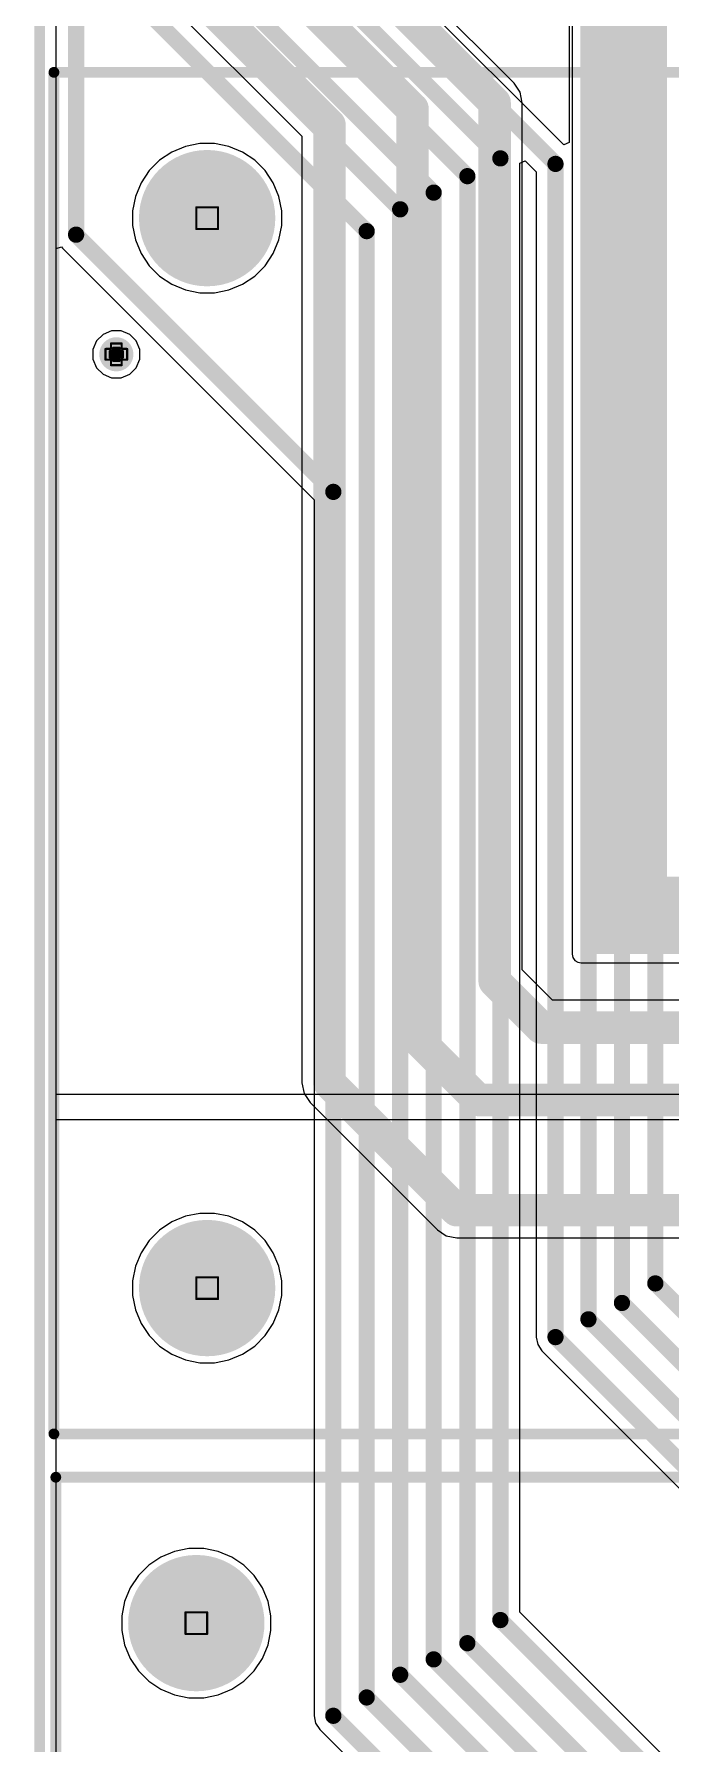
# Model space of a CAD drawing. Header units: inches. Extents: x -7 to 5163, y -3 to 5149.
# Drawn here: x -3.3 to 11.66, y 62.95 to 103.13 of the extents above; entities that cross this region are included whole.
import ezdxf

# ---------------------------------------------------------------- set-up
doc = ezdxf.new("R2010")
doc.units = ezdxf.units.IN
for name, color, linetype in [('Board Outline', 216, 'Continuous'), ('Bottom Layer', 5, 'Continuous'), ('Bottom Solder', 6, 'Continuous'), ('Drill Drawing', 1, 'Continuous'), ('GND', 76, 'Continuous'), ('Multi-Layer', 9, 'Continuous'), ('Pad Holes', 156, 'Continuous'), ('PWR', 16, 'Continuous'), ('Top Layer', 1, 'Continuous'), ('Top Overlay', 2, 'Continuous'), ('Top Solder', 216, 'Continuous'), ('Via Holes', 16, 'Continuous')]:
    doc.layers.add(name, color=color, linetype=linetype)

msp = doc.modelspace()

# ---------------------------------------------------------------- hatches: boundary and pattern name
at = {"layer": 'Bottom Layer'}
for points in [[(9.55, 81.509), (11.568, 81.509), (11.568, 114.833), (9.55, 114.833)], [(9.55, 81.509), (86.462, 81.509), (86.462, 83.333), (9.55, 83.333)]]:
    msp.add_hatch(color=5, dxfattribs=at).paths.add_polyline_path(points)
h = msp.add_hatch(color=5, dxfattribs=at)
edge = h.paths.add_edge_path()
edge.add_arc((0.762, 98.806), 1.5, 0, 360)
h = msp.add_hatch(color=5, dxfattribs=at)
edge = h.paths.add_edge_path()
edge.add_arc((-1.372, 95.606), 0.3, 0, 360)
h = msp.add_hatch(color=5, dxfattribs=at)
edge = h.paths.add_edge_path()
edge.add_arc((0.762, 73.66), 1.5, 0, 360)
h = msp.add_hatch(color=5, dxfattribs=at)
edge = h.paths.add_edge_path()
edge.add_arc((0.508, 65.786), 1.5, 0, 360)
at = {"layer": 'Bottom Solder'}
h = msp.add_hatch(color=6, dxfattribs=at)
edge = h.paths.add_edge_path()
edge.add_arc((0.762, 98.806), 1.602, 0, 360)
h = msp.add_hatch(color=6, dxfattribs=at)
edge = h.paths.add_edge_path()
edge.add_arc((-1.372, 95.606), 0.402, 0, 360)
h = msp.add_hatch(color=6, dxfattribs=at)
edge = h.paths.add_edge_path()
edge.add_arc((0.762, 73.66), 1.602, 0, 360)
h = msp.add_hatch(color=6, dxfattribs=at)
edge = h.paths.add_edge_path()
edge.add_arc((0.508, 65.786), 1.602, 0, 360)
at = {"layer": 'GND'}
h = msp.add_hatch(color=76, dxfattribs=at)
edge = h.paths.add_edge_path()
edge.add_arc((0.762, 98.806), 1.5, 0, 360)
h = msp.add_hatch(color=76, dxfattribs=at)
edge = h.paths.add_edge_path()
edge.add_arc((-1.372, 95.606), 0.3, 0, 360)
h = msp.add_hatch(color=76, dxfattribs=at)
edge = h.paths.add_edge_path()
edge.add_arc((0.762, 73.66), 1.5, 0, 360)
h = msp.add_hatch(color=76, dxfattribs=at)
edge = h.paths.add_edge_path()
edge.add_arc((0.508, 65.786), 1.5, 0, 360)
at = {"layer": 'Multi-Layer'}
h = msp.add_hatch(color=9, dxfattribs=at)
edge = h.paths.add_edge_path()
edge.add_arc((0.762, 98.806), 1.5, 0, 360)
h = msp.add_hatch(color=9, dxfattribs=at)
edge = h.paths.add_edge_path()
edge.add_arc((0.762, 73.66), 1.5, 0, 360)
h = msp.add_hatch(color=9, dxfattribs=at)
edge = h.paths.add_edge_path()
edge.add_arc((0.508, 65.786), 1.5, 0, 360)
at = {"layer": 'Pad Holes'}
h = msp.add_hatch(color=7, dxfattribs=at)
edge = h.paths.add_edge_path()
edge.add_arc((0.762, 98.806), 1.5, 0, 360)
h = msp.add_hatch(color=7, dxfattribs=at)
edge = h.paths.add_edge_path()
edge.add_arc((0.762, 73.66), 1.5, 0, 360)
h = msp.add_hatch(color=7, dxfattribs=at)
edge = h.paths.add_edge_path()
edge.add_arc((0.508, 65.786), 1.5, 0, 360)
at = {"layer": 'PWR'}
h = msp.add_hatch(color=16, dxfattribs=at)
edge = h.paths.add_edge_path()
edge.add_arc((0.762, 98.806), 1.5, 0, 360)
h = msp.add_hatch(color=16, dxfattribs=at)
edge = h.paths.add_edge_path()
edge.add_arc((-1.372, 95.606), 0.3, 0, 360)
h = msp.add_hatch(color=16, dxfattribs=at)
edge = h.paths.add_edge_path()
edge.add_arc((0.762, 73.66), 1.5, 0, 360)
h = msp.add_hatch(color=16, dxfattribs=at)
edge = h.paths.add_edge_path()
edge.add_arc((0.508, 65.786), 1.5, 0, 360)
at = {"layer": 'Top Layer'}
h = msp.add_hatch(color=1, dxfattribs=at)
edge = h.paths.add_edge_path()
edge.add_arc((0.762, 98.806), 1.5, 0, 360)
h = msp.add_hatch(color=1, dxfattribs=at)
edge = h.paths.add_edge_path()
edge.add_arc((-1.372, 95.606), 0.3, 0, 360)
h = msp.add_hatch(color=1, dxfattribs=at)
edge = h.paths.add_edge_path()
edge.add_arc((0.762, 73.66), 1.5, 0, 360)
h = msp.add_hatch(color=1, dxfattribs=at)
edge = h.paths.add_edge_path()
edge.add_arc((0.508, 65.786), 1.5, 0, 360)
at = {"layer": 'Top Solder'}
h = msp.add_hatch(color=216, dxfattribs=at)
edge = h.paths.add_edge_path()
edge.add_arc((0.762, 98.806), 1.602, 0, 360)
h = msp.add_hatch(color=216, dxfattribs=at)
edge = h.paths.add_edge_path()
edge.add_arc((-1.372, 95.606), 0.402, 0, 360)
h = msp.add_hatch(color=216, dxfattribs=at)
edge = h.paths.add_edge_path()
edge.add_arc((0.762, 73.66), 1.602, 0, 360)
h = msp.add_hatch(color=216, dxfattribs=at)
edge = h.paths.add_edge_path()
edge.add_arc((0.508, 65.786), 1.602, 0, 360)
at = {"layer": 'Via Holes'}
h = msp.add_hatch(color=7, dxfattribs=at)
edge = h.paths.add_edge_path()
edge.add_arc((-1.372, 95.606), 0.15, 0, 360)

# ---------------------------------------------------------------- linework, layer by layer
at = {"layer": 'Board Outline'}
msp.add_lwpolyline([(-3.175, 1.629, 0.254, 0.254, 0), (-3.175, 185.698, 0.254, 0.254, 0)], format="xyseb", dxfattribs=at)
at = {"layer": 'Bottom Layer'}
for p, q in [((9.343, 110.435), (9.343, 83.333)), ((7.976, 101.976), (2.007, 107.946)), ((-2.787, 1.629), (-2.787, 106.327)), ((-2.66, 106.379), (2.99, 100.73)), ((8.117, 101.766), (7.976, 101.976)), ((8.166, 101.518), (8.117, 101.766)), ((8.166, 81.142), (8.166, 101.518)), ((0.25, 100.493), (-0.069, 100.36)), ((0.589, 100.56), (0.25, 100.493)), ((0.935, 100.56), (0.589, 100.56)), ((1.274, 100.493), (0.935, 100.56)), ((1.593, 100.36), (1.274, 100.493)), ((2.99, 100.73), (2.99, 78.481)), ((-0.356, 100.168), (-0.6, 99.924)), ((-0.069, 100.36), (-0.356, 100.168)), ((1.88, 100.168), (1.593, 100.36)), ((2.124, 99.924), (1.88, 100.168)), ((-0.6, 99.924), (-0.792, 99.637)), ((2.316, 99.637), (2.124, 99.924)), ((-0.925, 99.318), (-0.992, 98.979)), ((-0.792, 99.637), (-0.925, 99.318)), ((2.449, 99.318), (2.316, 99.637)), ((2.516, 98.979), (2.449, 99.318)), ((-0.992, 98.979), (-0.992, 98.633)), ((2.516, 98.633), (2.516, 98.979)), ((-0.992, 98.633), (-0.925, 98.294)), ((2.449, 98.294), (2.516, 98.633)), ((-0.925, 98.294), (-0.792, 97.975)), ((2.316, 97.975), (2.449, 98.294)), ((-0.792, 97.975), (-0.6, 97.688)), ((-0.6, 97.688), (-0.356, 97.444)), ((1.88, 97.444), (2.124, 97.688)), ((2.124, 97.688), (2.316, 97.975)), ((-0.356, 97.444), (-0.069, 97.252)), ((-0.069, 97.252), (0.25, 97.119)), ((1.274, 97.119), (1.593, 97.252)), ((1.593, 97.252), (1.88, 97.444)), ((0.25, 97.119), (0.589, 97.052)), ((0.589, 97.052), (0.935, 97.052)), ((0.935, 97.052), (1.274, 97.119)), ((9.343, 83.333), (9.343, 81.509)), ((9.343, 81.509), (9.359, 81.429)), ((9.359, 81.429), (9.404, 81.362)), ((9.404, 81.362), (9.471, 81.317)), ((9.471, 81.317), (9.55, 81.301)), ((9.55, 81.301), (18.445, 81.301)), ((8.879, 80.429), (8.166, 81.142)), ((88.488, 80.429), (8.879, 80.429)), ((2.99, 78.481), (3.039, 78.233)), ((3.039, 78.233), (3.18, 78.023)), ((3.18, 78.023), (6.172, 75.031)), ((-0.069, 75.214), (-0.356, 75.022)), ((0.25, 75.347), (-0.069, 75.214)), ((0.589, 75.414), (0.25, 75.347)), ((0.935, 75.414), (0.589, 75.414)), ((1.274, 75.347), (0.935, 75.414)), ((1.593, 75.214), (1.274, 75.347)), ((1.88, 75.022), (1.593, 75.214)), ((-0.6, 74.778), (-0.792, 74.491)), ((-0.356, 75.022), (-0.6, 74.778)), ((2.124, 74.778), (1.88, 75.022)), ((2.316, 74.491), (2.124, 74.778)), ((6.172, 75.031), (6.382, 74.891)), ((6.382, 74.891), (6.63, 74.841)), ((6.63, 74.841), (15.494, 74.841)), ((-0.792, 74.491), (-0.925, 74.172)), ((2.449, 74.172), (2.316, 74.491)), ((-0.925, 74.172), (-0.992, 73.833)), ((2.516, 73.833), (2.449, 74.172)), ((-0.992, 73.833), (-0.992, 73.487)), ((2.516, 73.487), (2.516, 73.833)), ((-0.992, 73.487), (-0.925, 73.148)), ((-0.925, 73.148), (-0.792, 72.829)), ((2.316, 72.829), (2.449, 73.148)), ((2.449, 73.148), (2.516, 73.487)), ((-0.792, 72.829), (-0.6, 72.542)), ((2.124, 72.542), (2.316, 72.829)), ((-0.6, 72.542), (-0.356, 72.298)), ((1.88, 72.298), (2.124, 72.542)), ((-0.356, 72.298), (-0.069, 72.106)), ((-0.069, 72.106), (0.25, 71.973)), ((0.25, 71.973), (0.589, 71.906)), ((0.935, 71.906), (1.274, 71.973)), ((1.274, 71.973), (1.593, 72.106)), ((1.593, 72.106), (1.88, 72.298)), ((0.589, 71.906), (0.935, 71.906)), ((0.335, 67.54), (-0.004, 67.473)), ((0.681, 67.54), (0.335, 67.54)), ((1.02, 67.473), (0.681, 67.54)), ((-0.61, 67.148), (-0.854, 66.904)), ((-0.323, 67.34), (-0.61, 67.148)), ((-0.004, 67.473), (-0.323, 67.34)), ((1.339, 67.34), (1.02, 67.473)), ((1.626, 67.148), (1.339, 67.34)), ((1.87, 66.904), (1.626, 67.148)), ((-0.854, 66.904), (-1.046, 66.617)), ((2.062, 66.617), (1.87, 66.904)), ((-1.179, 66.298), (-1.246, 65.959)), ((-1.046, 66.617), (-1.179, 66.298)), ((2.195, 66.298), (2.062, 66.617)), ((2.262, 65.959), (2.195, 66.298)), ((-1.246, 65.959), (-1.246, 65.613)), ((2.262, 65.613), (2.262, 65.959)), ((-1.246, 65.613), (-1.179, 65.274)), ((2.195, 65.274), (2.262, 65.613)), ((-1.179, 65.274), (-1.046, 64.955)), ((2.062, 64.955), (2.195, 65.274)), ((-1.046, 64.955), (-0.854, 64.668)), ((1.87, 64.668), (2.062, 64.955)), ((-0.854, 64.668), (-0.61, 64.424)), ((-0.61, 64.424), (-0.323, 64.232)), ((1.339, 64.232), (1.626, 64.424)), ((1.626, 64.424), (1.87, 64.668)), ((-0.323, 64.232), (-0.004, 64.099)), ((-0.004, 64.099), (0.335, 64.032)), ((0.335, 64.032), (0.681, 64.032)), ((0.681, 64.032), (1.02, 64.099)), ((1.02, 64.099), (1.339, 64.232))]:
    msp.add_line(p, q, dxfattribs=at)
for points in [[(0.939, 108.098, 0.762, 0.762, 0), (7.518, 101.518, 0.762, 0.762, 0)], [(-0.65, 107.615, 0.762, 0.762, 0), (5.588, 101.377, 0.762, 0.762, 0)], [(-2.259, 106.894, 0.762, 0.762, 0), (3.638, 100.998, 0.762, 0.762, 0)], [(5.588, 79.629, 0.762, 0.762, 0), (5.588, 101.377, 0.762, 0.762, 0)], [(7.518, 80.874, 0.762, 0.762, 0), (7.518, 101.518, 0.762, 0.762, 0)], [(3.638, 78.481, 0.762, 0.762, 0), (3.638, 100.998, 0.762, 0.762, 0)], [(7.518, 80.874, 0.762, 0.762, 0), (8.611, 79.781, 0.762, 0.762, 0)], [(5.588, 79.629, 0.762, 0.762, 0), (7.137, 78.08, 0.762, 0.762, 0)], [(8.611, 79.781, 0.762, 0.762, 0), (88.756, 79.781, 0.762, 0.762, 0)], [(3.638, 78.481, 0.762, 0.762, 0), (6.63, 75.489, 0.762, 0.762, 0)], [(7.137, 78.08, 0.762, 0.762, 0), (13.056, 78.08, 0.762, 0.762, 0)], [(6.63, 75.489, 0.762, 0.762, 0), (15.762, 75.489, 0.762, 0.762, 0)]]:
    msp.add_lwpolyline(points, format="xyseb", dxfattribs=at)
for points in [[(5.397, 101.377, 0.381, 0.381, 1), (5.779, 101.377, 0.381, 0.381, 1)], [(5.397, 101.377, 0.381, 0.381, 1), (5.779, 101.377, 0.381, 0.381, 1)], [(7.328, 101.518, 0.381, 0.381, 1), (7.709, 101.518, 0.381, 0.381, 1)], [(7.328, 101.518, 0.381, 0.381, 1), (7.709, 101.518, 0.381, 0.381, 1)], [(3.447, 100.998, 0.381, 0.381, 1), (3.828, 100.998, 0.381, 0.381, 1)], [(3.447, 100.998, 0.381, 0.381, 1), (3.828, 100.998, 0.381, 0.381, 1)], [(7.328, 80.874, 0.381, 0.381, 1), (7.709, 80.874, 0.381, 0.381, 1)], [(7.328, 80.874, 0.381, 0.381, 1), (7.709, 80.874, 0.381, 0.381, 1)], [(5.397, 79.629, 0.381, 0.381, 1), (5.779, 79.629, 0.381, 0.381, 1)], [(5.397, 79.629, 0.381, 0.381, 1), (5.779, 79.629, 0.381, 0.381, 1)], [(8.42, 79.781, 0.381, 0.381, 1), (8.801, 79.781, 0.381, 0.381, 1)], [(8.42, 79.781, 0.381, 0.381, 1), (8.801, 79.781, 0.381, 0.381, 1)], [(3.447, 78.481, 0.381, 0.381, 1), (3.828, 78.481, 0.381, 0.381, 1)], [(3.447, 78.481, 0.381, 0.381, 1), (3.828, 78.481, 0.381, 0.381, 1)], [(6.947, 78.08, 0.381, 0.381, 1), (7.328, 78.08, 0.381, 0.381, 1)], [(6.947, 78.08, 0.381, 0.381, 1), (7.328, 78.08, 0.381, 0.381, 1)], [(6.439, 75.489, 0.381, 0.381, 1), (6.82, 75.489, 0.381, 0.381, 1)], [(6.439, 75.489, 0.381, 0.381, 1), (6.82, 75.489, 0.381, 0.381, 1)]]:
    msp.add_lwpolyline(points, format="xyseb", close=True, dxfattribs=at)
at = {"layer": 'Drill Drawing'}
for points in [[(0.508, 99.06, 0.0508, 0.0508, 0), (1.016, 99.06, 0.0508, 0.0508, 0)], [(0.508, 98.552, 0.0508, 0.0508, 0), (0.508, 99.06, 0.0508, 0.0508, 0)], [(1.016, 98.552, 0.0508, 0.0508, 0), (1.016, 99.06, 0.0508, 0.0508, 0)], [(0.508, 98.552, 0.0508, 0.0508, 0), (1.016, 98.552, 0.0508, 0.0508, 0)], [(-1.626, 95.479, 0.0508, 0.0508, 0), (-1.626, 95.733, 0.0508, 0.0508, 0)], [(-1.626, 95.733, 0.0508, 0.0508, 0), (-1.499, 95.733, 0.0508, 0.0508, 0)], [(-1.524, 95.529, 0.0508, 0.0508, 0), (-1.524, 95.682, 0.0508, 0.0508, 0)], [(-1.524, 95.682, 0.0508, 0.0508, 0), (-1.448, 95.682, 0.0508, 0.0508, 0)], [(-1.499, 95.733, 0.0508, 0.0508, 0), (-1.499, 95.86, 0.0508, 0.0508, 0)], [(-1.499, 95.86, 0.0508, 0.0508, 0), (-1.245, 95.86, 0.0508, 0.0508, 0)], [(-1.448, 95.682, 0.0508, 0.0508, 0), (-1.448, 95.758, 0.0508, 0.0508, 0)], [(-1.448, 95.758, 0.0508, 0.0508, 0), (-1.295, 95.758, 0.0508, 0.0508, 0)], [(-1.295, 95.682, 0.0508, 0.0508, 0), (-1.295, 95.758, 0.0508, 0.0508, 0)], [(-1.295, 95.682, 0.0508, 0.0508, 0), (-1.219, 95.682, 0.0508, 0.0508, 0)], [(-1.245, 95.733, 0.0508, 0.0508, 0), (-1.245, 95.86, 0.0508, 0.0508, 0)], [(-1.245, 95.733, 0.0508, 0.0508, 0), (-1.118, 95.733, 0.0508, 0.0508, 0)], [(-1.219, 95.529, 0.0508, 0.0508, 0), (-1.219, 95.682, 0.0508, 0.0508, 0)], [(-1.118, 95.479, 0.0508, 0.0508, 0), (-1.118, 95.733, 0.0508, 0.0508, 0)], [(-1.626, 95.479, 0.0508, 0.0508, 0), (-1.499, 95.479, 0.0508, 0.0508, 0)], [(-1.524, 95.529, 0.0508, 0.0508, 0), (-1.448, 95.529, 0.0508, 0.0508, 0)], [(-1.499, 95.352, 0.0508, 0.0508, 0), (-1.499, 95.479, 0.0508, 0.0508, 0)], [(-1.499, 95.352, 0.0508, 0.0508, 0), (-1.245, 95.352, 0.0508, 0.0508, 0)], [(-1.448, 95.453, 0.0508, 0.0508, 0), (-1.448, 95.529, 0.0508, 0.0508, 0)], [(-1.448, 95.453, 0.0508, 0.0508, 0), (-1.295, 95.453, 0.0508, 0.0508, 0)], [(-1.295, 95.529, 0.0508, 0.0508, 0), (-1.219, 95.529, 0.0508, 0.0508, 0)], [(-1.295, 95.453, 0.0508, 0.0508, 0), (-1.295, 95.529, 0.0508, 0.0508, 0)], [(-1.245, 95.479, 0.0508, 0.0508, 0), (-1.118, 95.479, 0.0508, 0.0508, 0)], [(-1.245, 95.352, 0.0508, 0.0508, 0), (-1.245, 95.479, 0.0508, 0.0508, 0)], [(0.508, 73.914, 0.0508, 0.0508, 0), (1.016, 73.914, 0.0508, 0.0508, 0)], [(0.508, 73.406, 0.0508, 0.0508, 0), (0.508, 73.914, 0.0508, 0.0508, 0)], [(1.016, 73.406, 0.0508, 0.0508, 0), (1.016, 73.914, 0.0508, 0.0508, 0)], [(0.508, 73.406, 0.0508, 0.0508, 0), (1.016, 73.406, 0.0508, 0.0508, 0)], [(0.254, 66.04, 0.0508, 0.0508, 0), (0.762, 66.04, 0.0508, 0.0508, 0)], [(0.254, 65.532, 0.0508, 0.0508, 0), (0.254, 66.04, 0.0508, 0.0508, 0)], [(0.762, 65.532, 0.0508, 0.0508, 0), (0.762, 66.04, 0.0508, 0.0508, 0)], [(0.254, 65.532, 0.0508, 0.0508, 0), (0.762, 65.532, 0.0508, 0.0508, 0)]]:
    msp.add_lwpolyline(points, format="xyseb", dxfattribs=at)
for points in [[(0.495, 99.06, 0.0254, 0.0254, 1), (0.521, 99.06, 0.0254, 0.0254, 1)], [(0.495, 99.06, 0.0254, 0.0254, 1), (0.521, 99.06, 0.0254, 0.0254, 1)], [(1.003, 99.06, 0.0254, 0.0254, 1), (1.029, 99.06, 0.0254, 0.0254, 1)], [(1.003, 99.06, 0.0254, 0.0254, 1), (1.029, 99.06, 0.0254, 0.0254, 1)], [(0.495, 98.552, 0.0254, 0.0254, 1), (0.521, 98.552, 0.0254, 0.0254, 1)], [(0.495, 98.552, 0.0254, 0.0254, 1), (0.521, 98.552, 0.0254, 0.0254, 1)], [(1.003, 98.552, 0.0254, 0.0254, 1), (1.029, 98.552, 0.0254, 0.0254, 1)], [(1.003, 98.552, 0.0254, 0.0254, 1), (1.029, 98.552, 0.0254, 0.0254, 1)], [(-1.638, 95.733, 0.0254, 0.0254, 1), (-1.613, 95.733, 0.0254, 0.0254, 1)], [(-1.638, 95.733, 0.0254, 0.0254, 1), (-1.613, 95.733, 0.0254, 0.0254, 1)], [(-1.537, 95.682, 0.0254, 0.0254, 1), (-1.511, 95.682, 0.0254, 0.0254, 1)], [(-1.537, 95.682, 0.0254, 0.0254, 1), (-1.511, 95.682, 0.0254, 0.0254, 1)], [(-1.511, 95.86, 0.0254, 0.0254, 1), (-1.486, 95.86, 0.0254, 0.0254, 1)], [(-1.511, 95.86, 0.0254, 0.0254, 1), (-1.486, 95.86, 0.0254, 0.0254, 1)], [(-1.511, 95.733, 0.0254, 0.0254, 1), (-1.486, 95.733, 0.0254, 0.0254, 1)], [(-1.511, 95.733, 0.0254, 0.0254, 1), (-1.486, 95.733, 0.0254, 0.0254, 1)], [(-1.46, 95.758, 0.0254, 0.0254, 1), (-1.435, 95.758, 0.0254, 0.0254, 1)], [(-1.46, 95.758, 0.0254, 0.0254, 1), (-1.435, 95.758, 0.0254, 0.0254, 1)], [(-1.46, 95.682, 0.0254, 0.0254, 1), (-1.435, 95.682, 0.0254, 0.0254, 1)], [(-1.46, 95.682, 0.0254, 0.0254, 1), (-1.435, 95.682, 0.0254, 0.0254, 1)], [(-1.308, 95.758, 0.0254, 0.0254, 1), (-1.283, 95.758, 0.0254, 0.0254, 1)], [(-1.308, 95.758, 0.0254, 0.0254, 1), (-1.283, 95.758, 0.0254, 0.0254, 1)], [(-1.308, 95.682, 0.0254, 0.0254, 1), (-1.283, 95.682, 0.0254, 0.0254, 1)], [(-1.308, 95.682, 0.0254, 0.0254, 1), (-1.283, 95.682, 0.0254, 0.0254, 1)], [(-1.257, 95.86, 0.0254, 0.0254, 1), (-1.232, 95.86, 0.0254, 0.0254, 1)], [(-1.257, 95.86, 0.0254, 0.0254, 1), (-1.232, 95.86, 0.0254, 0.0254, 1)], [(-1.257, 95.733, 0.0254, 0.0254, 1), (-1.232, 95.733, 0.0254, 0.0254, 1)], [(-1.257, 95.733, 0.0254, 0.0254, 1), (-1.232, 95.733, 0.0254, 0.0254, 1)], [(-1.232, 95.682, 0.0254, 0.0254, 1), (-1.206, 95.682, 0.0254, 0.0254, 1)], [(-1.232, 95.682, 0.0254, 0.0254, 1), (-1.206, 95.682, 0.0254, 0.0254, 1)], [(-1.13, 95.733, 0.0254, 0.0254, 1), (-1.105, 95.733, 0.0254, 0.0254, 1)], [(-1.13, 95.733, 0.0254, 0.0254, 1), (-1.105, 95.733, 0.0254, 0.0254, 1)], [(-1.638, 95.479, 0.0254, 0.0254, 1), (-1.613, 95.479, 0.0254, 0.0254, 1)], [(-1.638, 95.479, 0.0254, 0.0254, 1), (-1.613, 95.479, 0.0254, 0.0254, 1)], [(-1.537, 95.529, 0.0254, 0.0254, 1), (-1.511, 95.529, 0.0254, 0.0254, 1)], [(-1.537, 95.529, 0.0254, 0.0254, 1), (-1.511, 95.529, 0.0254, 0.0254, 1)], [(-1.511, 95.479, 0.0254, 0.0254, 1), (-1.486, 95.479, 0.0254, 0.0254, 1)], [(-1.511, 95.479, 0.0254, 0.0254, 1), (-1.486, 95.479, 0.0254, 0.0254, 1)], [(-1.511, 95.352, 0.0254, 0.0254, 1), (-1.486, 95.352, 0.0254, 0.0254, 1)], [(-1.511, 95.352, 0.0254, 0.0254, 1), (-1.486, 95.352, 0.0254, 0.0254, 1)], [(-1.46, 95.529, 0.0254, 0.0254, 1), (-1.435, 95.529, 0.0254, 0.0254, 1)], [(-1.46, 95.529, 0.0254, 0.0254, 1), (-1.435, 95.529, 0.0254, 0.0254, 1)], [(-1.46, 95.453, 0.0254, 0.0254, 1), (-1.435, 95.453, 0.0254, 0.0254, 1)], [(-1.46, 95.453, 0.0254, 0.0254, 1), (-1.435, 95.453, 0.0254, 0.0254, 1)], [(-1.308, 95.529, 0.0254, 0.0254, 1), (-1.283, 95.529, 0.0254, 0.0254, 1)], [(-1.308, 95.529, 0.0254, 0.0254, 1), (-1.283, 95.529, 0.0254, 0.0254, 1)], [(-1.308, 95.453, 0.0254, 0.0254, 1), (-1.283, 95.453, 0.0254, 0.0254, 1)], [(-1.308, 95.453, 0.0254, 0.0254, 1), (-1.283, 95.453, 0.0254, 0.0254, 1)], [(-1.257, 95.479, 0.0254, 0.0254, 1), (-1.232, 95.479, 0.0254, 0.0254, 1)], [(-1.257, 95.479, 0.0254, 0.0254, 1), (-1.232, 95.479, 0.0254, 0.0254, 1)], [(-1.257, 95.352, 0.0254, 0.0254, 1), (-1.232, 95.352, 0.0254, 0.0254, 1)], [(-1.257, 95.352, 0.0254, 0.0254, 1), (-1.232, 95.352, 0.0254, 0.0254, 1)], [(-1.232, 95.529, 0.0254, 0.0254, 1), (-1.206, 95.529, 0.0254, 0.0254, 1)], [(-1.232, 95.529, 0.0254, 0.0254, 1), (-1.206, 95.529, 0.0254, 0.0254, 1)], [(-1.13, 95.479, 0.0254, 0.0254, 1), (-1.105, 95.479, 0.0254, 0.0254, 1)], [(-1.13, 95.479, 0.0254, 0.0254, 1), (-1.105, 95.479, 0.0254, 0.0254, 1)], [(0.495, 73.914, 0.0254, 0.0254, 1), (0.521, 73.914, 0.0254, 0.0254, 1)], [(0.495, 73.914, 0.0254, 0.0254, 1), (0.521, 73.914, 0.0254, 0.0254, 1)], [(1.003, 73.914, 0.0254, 0.0254, 1), (1.029, 73.914, 0.0254, 0.0254, 1)], [(1.003, 73.914, 0.0254, 0.0254, 1), (1.029, 73.914, 0.0254, 0.0254, 1)], [(0.495, 73.406, 0.0254, 0.0254, 1), (0.521, 73.406, 0.0254, 0.0254, 1)], [(0.495, 73.406, 0.0254, 0.0254, 1), (0.521, 73.406, 0.0254, 0.0254, 1)], [(1.003, 73.406, 0.0254, 0.0254, 1), (1.029, 73.406, 0.0254, 0.0254, 1)], [(1.003, 73.406, 0.0254, 0.0254, 1), (1.029, 73.406, 0.0254, 0.0254, 1)], [(0.241, 66.04, 0.0254, 0.0254, 1), (0.267, 66.04, 0.0254, 0.0254, 1)], [(0.241, 66.04, 0.0254, 0.0254, 1), (0.267, 66.04, 0.0254, 0.0254, 1)], [(0.749, 66.04, 0.0254, 0.0254, 1), (0.775, 66.04, 0.0254, 0.0254, 1)], [(0.749, 66.04, 0.0254, 0.0254, 1), (0.775, 66.04, 0.0254, 0.0254, 1)], [(0.241, 65.532, 0.0254, 0.0254, 1), (0.267, 65.532, 0.0254, 0.0254, 1)], [(0.241, 65.532, 0.0254, 0.0254, 1), (0.267, 65.532, 0.0254, 0.0254, 1)], [(0.749, 65.532, 0.0254, 0.0254, 1), (0.775, 65.532, 0.0254, 0.0254, 1)], [(0.749, 65.532, 0.0254, 0.0254, 1), (0.775, 65.532, 0.0254, 0.0254, 1)]]:
    msp.add_lwpolyline(points, format="xyseb", close=True, dxfattribs=at)
at = {"layer": 'GND'}
for p, q in [((-2.787, 1.629), (-2.787, 185.698)), ((0.25, 100.493), (-0.069, 100.36)), ((0.589, 100.56), (0.25, 100.493)), ((0.935, 100.56), (0.589, 100.56)), ((1.274, 100.493), (0.935, 100.56)), ((1.593, 100.36), (1.274, 100.493)), ((-0.356, 100.168), (-0.6, 99.924)), ((-0.069, 100.36), (-0.356, 100.168)), ((1.88, 100.168), (1.593, 100.36)), ((2.124, 99.924), (1.88, 100.168)), ((-0.6, 99.924), (-0.792, 99.637)), ((2.316, 99.637), (2.124, 99.924)), ((-0.925, 99.318), (-0.992, 98.979)), ((-0.792, 99.637), (-0.925, 99.318)), ((2.449, 99.318), (2.316, 99.637)), ((2.516, 98.979), (2.449, 99.318)), ((-0.992, 98.979), (-0.992, 98.633)), ((2.516, 98.633), (2.516, 98.979)), ((-0.992, 98.633), (-0.925, 98.294)), ((2.449, 98.294), (2.516, 98.633)), ((-0.925, 98.294), (-0.792, 97.975)), ((2.316, 97.975), (2.449, 98.294)), ((-0.792, 97.975), (-0.6, 97.688)), ((-0.6, 97.688), (-0.356, 97.444)), ((1.88, 97.444), (2.124, 97.688)), ((2.124, 97.688), (2.316, 97.975)), ((-0.356, 97.444), (-0.069, 97.252)), ((-0.069, 97.252), (0.25, 97.119)), ((1.274, 97.119), (1.593, 97.252)), ((1.593, 97.252), (1.88, 97.444)), ((0.25, 97.119), (0.589, 97.052)), ((0.589, 97.052), (0.935, 97.052)), ((0.935, 97.052), (1.274, 97.119)), ((-0.069, 75.214), (-0.356, 75.022)), ((0.25, 75.347), (-0.069, 75.214)), ((0.589, 75.414), (0.25, 75.347)), ((0.935, 75.414), (0.589, 75.414)), ((1.274, 75.347), (0.935, 75.414)), ((1.593, 75.214), (1.274, 75.347)), ((1.88, 75.022), (1.593, 75.214)), ((-0.6, 74.778), (-0.792, 74.491)), ((-0.356, 75.022), (-0.6, 74.778)), ((2.124, 74.778), (1.88, 75.022)), ((2.316, 74.491), (2.124, 74.778)), ((-0.792, 74.491), (-0.925, 74.172)), ((2.449, 74.172), (2.316, 74.491)), ((-0.925, 74.172), (-0.992, 73.833)), ((2.516, 73.833), (2.449, 74.172)), ((-0.992, 73.833), (-0.992, 73.487)), ((2.516, 73.487), (2.516, 73.833)), ((-0.992, 73.487), (-0.925, 73.148)), ((-0.925, 73.148), (-0.792, 72.829)), ((2.316, 72.829), (2.449, 73.148)), ((2.449, 73.148), (2.516, 73.487)), ((-0.792, 72.829), (-0.6, 72.542)), ((2.124, 72.542), (2.316, 72.829)), ((-0.6, 72.542), (-0.356, 72.298)), ((1.88, 72.298), (2.124, 72.542)), ((-0.356, 72.298), (-0.069, 72.106)), ((-0.069, 72.106), (0.25, 71.973)), ((0.25, 71.973), (0.589, 71.906)), ((0.935, 71.906), (1.274, 71.973)), ((1.274, 71.973), (1.593, 72.106)), ((1.593, 72.106), (1.88, 72.298)), ((0.589, 71.906), (0.935, 71.906)), ((0.335, 67.54), (-0.004, 67.473)), ((0.681, 67.54), (0.335, 67.54)), ((1.02, 67.473), (0.681, 67.54)), ((-0.61, 67.148), (-0.854, 66.904)), ((-0.323, 67.34), (-0.61, 67.148)), ((-0.004, 67.473), (-0.323, 67.34)), ((1.339, 67.34), (1.02, 67.473)), ((1.626, 67.148), (1.339, 67.34)), ((1.87, 66.904), (1.626, 67.148)), ((-0.854, 66.904), (-1.046, 66.617)), ((2.062, 66.617), (1.87, 66.904)), ((-1.179, 66.298), (-1.246, 65.959)), ((-1.046, 66.617), (-1.179, 66.298)), ((2.195, 66.298), (2.062, 66.617)), ((2.262, 65.959), (2.195, 66.298)), ((-1.246, 65.959), (-1.246, 65.613)), ((2.262, 65.613), (2.262, 65.959)), ((-1.246, 65.613), (-1.179, 65.274)), ((2.195, 65.274), (2.262, 65.613)), ((-1.179, 65.274), (-1.046, 64.955)), ((2.062, 64.955), (2.195, 65.274)), ((-1.046, 64.955), (-0.854, 64.668)), ((1.87, 64.668), (2.062, 64.955)), ((-0.854, 64.668), (-0.61, 64.424)), ((-0.61, 64.424), (-0.323, 64.232)), ((1.339, 64.232), (1.626, 64.424)), ((1.626, 64.424), (1.87, 64.668)), ((-0.323, 64.232), (-0.004, 64.099)), ((-0.004, 64.099), (0.335, 64.032)), ((0.335, 64.032), (0.681, 64.032)), ((0.681, 64.032), (1.02, 64.099)), ((1.02, 64.099), (1.339, 64.232))]:
    msp.add_line(p, q, dxfattribs=at)
at = {"layer": 'PWR'}
for p, q in [((-2.787, 78.207), (-2.787, 119.761)), ((0.25, 100.493), (-0.069, 100.36)), ((0.589, 100.56), (0.25, 100.493)), ((0.935, 100.56), (0.589, 100.56)), ((1.274, 100.493), (0.935, 100.56)), ((1.593, 100.36), (1.274, 100.493)), ((-0.356, 100.168), (-0.6, 99.924)), ((-0.069, 100.36), (-0.356, 100.168)), ((1.88, 100.168), (1.593, 100.36)), ((2.124, 99.924), (1.88, 100.168)), ((-0.6, 99.924), (-0.792, 99.637)), ((2.316, 99.637), (2.124, 99.924)), ((-0.925, 99.318), (-0.992, 98.979)), ((-0.792, 99.637), (-0.925, 99.318)), ((2.449, 99.318), (2.316, 99.637)), ((2.516, 98.979), (2.449, 99.318)), ((-0.992, 98.979), (-0.992, 98.633)), ((2.516, 98.633), (2.516, 98.979)), ((-0.992, 98.633), (-0.925, 98.294)), ((2.449, 98.294), (2.516, 98.633)), ((-0.925, 98.294), (-0.792, 97.975)), ((2.316, 97.975), (2.449, 98.294)), ((-0.792, 97.975), (-0.6, 97.688)), ((-0.6, 97.688), (-0.356, 97.444)), ((1.88, 97.444), (2.124, 97.688)), ((2.124, 97.688), (2.316, 97.975)), ((-0.356, 97.444), (-0.069, 97.252)), ((-0.069, 97.252), (0.25, 97.119)), ((1.274, 97.119), (1.593, 97.252)), ((1.593, 97.252), (1.88, 97.444)), ((0.25, 97.119), (0.589, 97.052)), ((0.589, 97.052), (0.935, 97.052)), ((0.935, 97.052), (1.274, 97.119)), ((-1.685, 96.075), (-1.841, 95.919)), ((-1.482, 96.16), (-1.685, 96.075)), ((-1.261, 96.16), (-1.482, 96.16)), ((-1.058, 96.075), (-1.261, 96.16)), ((-0.902, 95.919), (-1.058, 96.075)), ((-1.841, 95.919), (-1.926, 95.716)), ((-1.926, 95.716), (-1.926, 95.495)), ((-0.818, 95.716), (-0.902, 95.919)), ((-0.818, 95.495), (-0.818, 95.716)), ((-1.926, 95.495), (-1.841, 95.292)), ((-1.841, 95.292), (-1.685, 95.136)), ((-1.058, 95.136), (-0.902, 95.292)), ((-0.902, 95.292), (-0.818, 95.495)), ((-1.685, 95.136), (-1.482, 95.052)), ((-1.482, 95.052), (-1.261, 95.052)), ((-1.261, 95.052), (-1.058, 95.136)), ((12.509, 78.207), (-2.787, 78.207)), ((-2.787, 1.629), (-2.787, 77.622)), ((-2.787, 77.622), (12.729, 77.622)), ((-0.069, 75.214), (-0.356, 75.022)), ((0.25, 75.347), (-0.069, 75.214)), ((0.589, 75.414), (0.25, 75.347)), ((0.935, 75.414), (0.589, 75.414)), ((1.274, 75.347), (0.935, 75.414)), ((1.593, 75.214), (1.274, 75.347)), ((1.88, 75.022), (1.593, 75.214)), ((-0.6, 74.778), (-0.792, 74.491)), ((-0.356, 75.022), (-0.6, 74.778)), ((2.124, 74.778), (1.88, 75.022)), ((2.316, 74.491), (2.124, 74.778)), ((-0.792, 74.491), (-0.925, 74.172)), ((2.449, 74.172), (2.316, 74.491)), ((-0.925, 74.172), (-0.992, 73.833)), ((2.516, 73.833), (2.449, 74.172)), ((-0.992, 73.833), (-0.992, 73.487)), ((2.516, 73.487), (2.516, 73.833)), ((-0.992, 73.487), (-0.925, 73.148)), ((-0.925, 73.148), (-0.792, 72.829)), ((2.316, 72.829), (2.449, 73.148)), ((2.449, 73.148), (2.516, 73.487)), ((-0.792, 72.829), (-0.6, 72.542)), ((2.124, 72.542), (2.316, 72.829)), ((-0.6, 72.542), (-0.356, 72.298)), ((1.88, 72.298), (2.124, 72.542)), ((-0.356, 72.298), (-0.069, 72.106)), ((-0.069, 72.106), (0.25, 71.973)), ((0.25, 71.973), (0.589, 71.906)), ((0.935, 71.906), (1.274, 71.973)), ((1.274, 71.973), (1.593, 72.106)), ((1.593, 72.106), (1.88, 72.298)), ((0.589, 71.906), (0.935, 71.906)), ((0.335, 67.54), (-0.004, 67.473)), ((0.681, 67.54), (0.335, 67.54)), ((1.02, 67.473), (0.681, 67.54)), ((-0.61, 67.148), (-0.854, 66.904)), ((-0.323, 67.34), (-0.61, 67.148)), ((-0.004, 67.473), (-0.323, 67.34)), ((1.339, 67.34), (1.02, 67.473)), ((1.626, 67.148), (1.339, 67.34)), ((1.87, 66.904), (1.626, 67.148)), ((-0.854, 66.904), (-1.046, 66.617)), ((2.062, 66.617), (1.87, 66.904)), ((-1.179, 66.298), (-1.246, 65.959)), ((-1.046, 66.617), (-1.179, 66.298)), ((2.195, 66.298), (2.062, 66.617)), ((2.262, 65.959), (2.195, 66.298)), ((-1.246, 65.959), (-1.246, 65.613)), ((2.262, 65.613), (2.262, 65.959)), ((-1.246, 65.613), (-1.179, 65.274)), ((2.195, 65.274), (2.262, 65.613)), ((-1.179, 65.274), (-1.046, 64.955)), ((2.062, 64.955), (2.195, 65.274)), ((-1.046, 64.955), (-0.854, 64.668)), ((1.87, 64.668), (2.062, 64.955)), ((-0.854, 64.668), (-0.61, 64.424)), ((-0.61, 64.424), (-0.323, 64.232)), ((1.339, 64.232), (1.626, 64.424)), ((1.626, 64.424), (1.87, 64.668)), ((-0.323, 64.232), (-0.004, 64.099)), ((-0.004, 64.099), (0.335, 64.032)), ((0.335, 64.032), (0.681, 64.032)), ((0.681, 64.032), (1.02, 64.099)), ((1.02, 64.099), (1.339, 64.232))]:
    msp.add_line(p, q, dxfattribs=at)
at = {"layer": 'Top Layer'}
for p, q in [((9.269, 112.632), (9.269, 100.581)), ((9.142, 100.528), (3.476, 106.195)), ((9.269, 100.581), (9.142, 100.528)), ((8.107, 100.102), (8.234, 100.155)), ((8.107, 66.046), (8.107, 100.102)), ((8.234, 100.155), (8.495, 99.894)), ((8.495, 99.894), (8.495, 72.508)), ((-2.787, 98.091), (-2.66, 98.129)), ((-2.787, 1.629), (-2.787, 98.091)), ((-2.66, 98.129), (-2.638, 98.097)), ((-2.638, 98.097), (3.274, 92.185)), ((3.274, 92.185), (3.274, 63.608)), ((-0.069, 75.214), (-0.356, 75.022)), ((0.25, 75.347), (-0.069, 75.214)), ((0.589, 75.414), (0.25, 75.347)), ((0.935, 75.414), (0.589, 75.414)), ((1.274, 75.347), (0.935, 75.414)), ((1.593, 75.214), (1.274, 75.347)), ((1.88, 75.022), (1.593, 75.214)), ((-0.6, 74.778), (-0.792, 74.491)), ((-0.356, 75.022), (-0.6, 74.778)), ((2.124, 74.778), (1.88, 75.022)), ((2.316, 74.491), (2.124, 74.778)), ((-0.792, 74.491), (-0.925, 74.172)), ((2.449, 74.172), (2.316, 74.491)), ((-0.925, 74.172), (-0.992, 73.833)), ((2.516, 73.833), (2.449, 74.172)), ((-0.992, 73.833), (-0.992, 73.487)), ((2.516, 73.487), (2.516, 73.833)), ((-0.992, 73.487), (-0.925, 73.148)), ((-0.925, 73.148), (-0.792, 72.829)), ((2.316, 72.829), (2.449, 73.148)), ((2.449, 73.148), (2.516, 73.487)), ((-0.792, 72.829), (-0.6, 72.542)), ((2.124, 72.542), (2.316, 72.829)), ((-0.6, 72.542), (-0.356, 72.298)), ((1.88, 72.298), (2.124, 72.542)), ((8.495, 72.508), (8.53, 72.335)), ((8.53, 72.335), (8.628, 72.188)), ((-0.356, 72.298), (-0.069, 72.106)), ((-0.069, 72.106), (0.25, 71.973)), ((0.25, 71.973), (0.589, 71.906)), ((0.935, 71.906), (1.274, 71.973)), ((1.274, 71.973), (1.593, 72.106)), ((1.593, 72.106), (1.88, 72.298)), ((8.628, 72.188), (12.203, 68.612)), ((0.589, 71.906), (0.935, 71.906)), ((0.335, 67.54), (-0.004, 67.473)), ((0.681, 67.54), (0.335, 67.54)), ((1.02, 67.473), (0.681, 67.54)), ((-0.61, 67.148), (-0.854, 66.904)), ((-0.323, 67.34), (-0.61, 67.148)), ((-0.004, 67.473), (-0.323, 67.34)), ((1.339, 67.34), (1.02, 67.473)), ((1.626, 67.148), (1.339, 67.34)), ((1.87, 66.904), (1.626, 67.148)), ((-0.854, 66.904), (-1.046, 66.617)), ((2.062, 66.617), (1.87, 66.904)), ((-1.179, 66.298), (-1.246, 65.959)), ((-1.046, 66.617), (-1.179, 66.298)), ((2.195, 66.298), (2.062, 66.617)), ((2.262, 65.959), (2.195, 66.298)), ((-1.246, 65.959), (-1.246, 65.613)), ((2.262, 65.613), (2.262, 65.959)), ((11.472, 62.681), (8.107, 66.046)), ((-1.246, 65.613), (-1.179, 65.274)), ((2.195, 65.274), (2.262, 65.613)), ((-1.179, 65.274), (-1.046, 64.955)), ((2.062, 64.955), (2.195, 65.274)), ((-1.046, 64.955), (-0.854, 64.668)), ((1.87, 64.668), (2.062, 64.955)), ((-0.854, 64.668), (-0.61, 64.424)), ((-0.61, 64.424), (-0.323, 64.232)), ((1.339, 64.232), (1.626, 64.424)), ((1.626, 64.424), (1.87, 64.668)), ((-0.323, 64.232), (-0.004, 64.099)), ((-0.004, 64.099), (0.335, 64.032)), ((0.335, 64.032), (0.681, 64.032)), ((0.681, 64.032), (1.02, 64.099)), ((1.02, 64.099), (1.339, 64.232)), ((3.274, 63.608), (3.309, 63.435)), ((3.309, 63.435), (3.407, 63.288)), ((3.407, 63.288), (8.768, 57.927))]:
    msp.add_line(p, q, dxfattribs=at)
for points in [[(-2.317, 98.418, 0.381, 0.381, 0), (-2.317, 160.446, 0.381, 0.381, 0)], [(11.295, 73.77, 0.381, 0.381, 0), (11.295, 121.177, 0.381, 0.381, 0)], [(10.51, 73.311, 0.381, 0.381, 0), (10.51, 119.803, 0.381, 0.381, 0)], [(9.722, 72.926, 0.381, 0.381, 0), (9.722, 117.714, 0.381, 0.381, 0)], [(3.023, 106.007, 0.381, 0.381, 0), (8.948, 100.081, 0.381, 0.381, 0)], [(2.168, 105.697, 0.381, 0.381, 0), (7.654, 100.211, 0.381, 0.381, 0)], [(1.343, 105.328, 0.381, 0.381, 0), (6.878, 99.793, 0.381, 0.381, 0)], [(0.553, 104.938, 0.381, 0.381, 0), (6.086, 99.406, 0.381, 0.381, 0)], [(-1.551, 104.563, 0.381, 0.381, 0), (4.511, 98.501, 0.381, 0.381, 0)], [(-0.289, 104.602, 0.381, 0.381, 0), (5.298, 99.014, 0.381, 0.381, 0)], [(7.654, 65.858, 0.381, 0.381, 0), (7.654, 100.211, 0.381, 0.381, 0)], [(8.948, 72.508, 0.381, 0.381, 0), (8.948, 100.081, 0.381, 0.381, 0)], [(6.878, 65.314, 0.381, 0.381, 0), (6.878, 99.793, 0.381, 0.381, 0)], [(6.086, 64.934, 0.381, 0.381, 0), (6.086, 99.406, 0.381, 0.381, 0)], [(5.298, 64.572, 0.381, 0.381, 0), (5.298, 99.014, 0.381, 0.381, 0)], [(-2.317, 98.418, 0.381, 0.381, 0), (3.727, 92.373, 0.381, 0.381, 0)], [(4.511, 64.039, 0.381, 0.381, 0), (4.511, 98.501, 0.381, 0.381, 0)], [(3.727, 63.608, 0.381, 0.381, 0), (3.727, 92.373, 0.381, 0.381, 0)], [(11.295, 73.77, 0.381, 0.381, 0), (13.755, 71.309, 0.381, 0.381, 0)], [(10.51, 73.311, 0.381, 0.381, 0), (13.329, 70.493, 0.381, 0.381, 0)], [(9.722, 72.926, 0.381, 0.381, 0), (12.972, 69.676, 0.381, 0.381, 0)], [(8.948, 72.508, 0.381, 0.381, 0), (12.524, 68.933, 0.381, 0.381, 0)], [(7.654, 65.858, 0.381, 0.381, 0), (11.284, 62.228, 0.381, 0.381, 0)], [(6.878, 65.314, 0.381, 0.381, 0), (10.663, 61.529, 0.381, 0.381, 0)], [(6.086, 64.934, 0.381, 0.381, 0), (10.288, 60.732, 0.381, 0.381, 0)], [(5.298, 64.572, 0.381, 0.381, 0), (9.982, 59.888, 0.381, 0.381, 0)], [(4.511, 64.039, 0.381, 0.381, 0), (9.458, 59.092, 0.381, 0.381, 0)], [(3.727, 63.608, 0.381, 0.381, 0), (9.089, 58.247, 0.381, 0.381, 0)]]:
    msp.add_lwpolyline(points, format="xyseb", dxfattribs=at)
for points in [[(7.558, 100.211, 0.191, 0.191, 1), (7.749, 100.211, 0.191, 0.191, 1)], [(7.558, 100.211, 0.191, 0.191, 1), (7.749, 100.211, 0.191, 0.191, 1)], [(8.853, 100.081, 0.191, 0.191, 1), (9.044, 100.081, 0.191, 0.191, 1)], [(8.853, 100.081, 0.191, 0.191, 1), (9.044, 100.081, 0.191, 0.191, 1)], [(6.782, 99.793, 0.191, 0.191, 1), (6.973, 99.793, 0.191, 0.191, 1)], [(6.782, 99.793, 0.191, 0.191, 1), (6.973, 99.793, 0.191, 0.191, 1)], [(5.991, 99.406, 0.191, 0.191, 1), (6.181, 99.406, 0.191, 0.191, 1)], [(5.991, 99.406, 0.191, 0.191, 1), (6.181, 99.406, 0.191, 0.191, 1)], [(5.203, 99.014, 0.191, 0.191, 1), (5.394, 99.014, 0.191, 0.191, 1)], [(5.203, 99.014, 0.191, 0.191, 1), (5.394, 99.014, 0.191, 0.191, 1)], [(-2.413, 98.418, 0.191, 0.191, 1), (-2.222, 98.418, 0.191, 0.191, 1)], [(-2.413, 98.418, 0.191, 0.191, 1), (-2.222, 98.418, 0.191, 0.191, 1)], [(4.416, 98.501, 0.191, 0.191, 1), (4.606, 98.501, 0.191, 0.191, 1)], [(4.416, 98.501, 0.191, 0.191, 1), (4.606, 98.501, 0.191, 0.191, 1)], [(3.632, 92.373, 0.191, 0.191, 1), (3.823, 92.373, 0.191, 0.191, 1)], [(3.632, 92.373, 0.191, 0.191, 1), (3.823, 92.373, 0.191, 0.191, 1)], [(11.199, 73.77, 0.191, 0.191, 1), (11.39, 73.77, 0.191, 0.191, 1)], [(11.199, 73.77, 0.191, 0.191, 1), (11.39, 73.77, 0.191, 0.191, 1)], [(10.415, 73.311, 0.191, 0.191, 1), (10.605, 73.311, 0.191, 0.191, 1)], [(10.415, 73.311, 0.191, 0.191, 1), (10.605, 73.311, 0.191, 0.191, 1)], [(9.627, 72.926, 0.191, 0.191, 1), (9.818, 72.926, 0.191, 0.191, 1)], [(9.627, 72.926, 0.191, 0.191, 1), (9.818, 72.926, 0.191, 0.191, 1)], [(8.853, 72.508, 0.191, 0.191, 1), (9.044, 72.508, 0.191, 0.191, 1)], [(8.853, 72.508, 0.191, 0.191, 1), (9.044, 72.508, 0.191, 0.191, 1)], [(7.558, 65.858, 0.191, 0.191, 1), (7.749, 65.858, 0.191, 0.191, 1)], [(7.558, 65.858, 0.191, 0.191, 1), (7.749, 65.858, 0.191, 0.191, 1)], [(6.782, 65.314, 0.191, 0.191, 1), (6.973, 65.314, 0.191, 0.191, 1)], [(6.782, 65.314, 0.191, 0.191, 1), (6.973, 65.314, 0.191, 0.191, 1)], [(5.991, 64.934, 0.191, 0.191, 1), (6.181, 64.934, 0.191, 0.191, 1)], [(5.991, 64.934, 0.191, 0.191, 1), (6.181, 64.934, 0.191, 0.191, 1)], [(5.203, 64.572, 0.191, 0.191, 1), (5.394, 64.572, 0.191, 0.191, 1)], [(5.203, 64.572, 0.191, 0.191, 1), (5.394, 64.572, 0.191, 0.191, 1)], [(4.416, 64.039, 0.191, 0.191, 1), (4.606, 64.039, 0.191, 0.191, 1)], [(4.416, 64.039, 0.191, 0.191, 1), (4.606, 64.039, 0.191, 0.191, 1)], [(3.632, 63.608, 0.191, 0.191, 1), (3.823, 63.608, 0.191, 0.191, 1)], [(3.632, 63.608, 0.191, 0.191, 1), (3.823, 63.608, 0.191, 0.191, 1)]]:
    msp.add_lwpolyline(points, format="xyseb", close=True, dxfattribs=at)
at = {"layer": 'Top Overlay'}
for points in [[(-2.839, 70.233, 0.254, 0.254, 0), (-2.839, 102.233, 0.254, 0.254, 0)], [(-2.839, 102.233, 0.254, 0.254, 0), (39.161, 102.233, 0.254, 0.254, 0)], [(-2.839, 70.233, 0.254, 0.254, 0), (39.161, 70.233, 0.254, 0.254, 0)], [(-2.794, 42.164, 0.254, 0.254, 0), (-2.794, 69.215, 0.254, 0.254, 0)], [(-2.794, 69.215, 0.254, 0.254, 0), (29.21, 69.215, 0.254, 0.254, 0)]]:
    msp.add_lwpolyline(points, format="xyseb", dxfattribs=at)
for points in [[(-2.902, 102.233, 0.127, 0.127, 1), (-2.775, 102.233, 0.127, 0.127, 1)], [(-2.902, 102.233, 0.127, 0.127, 1), (-2.775, 102.233, 0.127, 0.127, 1)], [(-2.902, 70.233, 0.127, 0.127, 1), (-2.775, 70.233, 0.127, 0.127, 1)], [(-2.902, 70.233, 0.127, 0.127, 1), (-2.775, 70.233, 0.127, 0.127, 1)], [(-2.857, 69.215, 0.127, 0.127, 1), (-2.731, 69.215, 0.127, 0.127, 1)], [(-2.857, 69.215, 0.127, 0.127, 1), (-2.731, 69.215, 0.127, 0.127, 1)]]:
    msp.add_lwpolyline(points, format="xyseb", close=True, dxfattribs=at)

doc.saveas('drawing.dxf')
